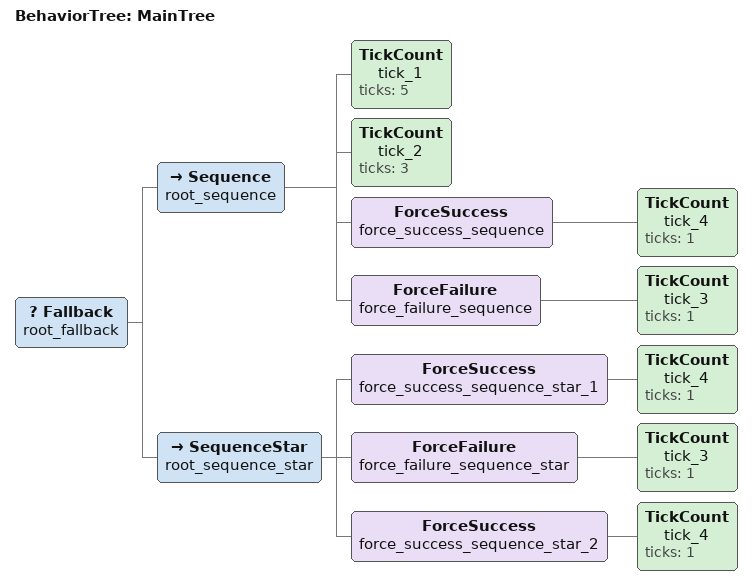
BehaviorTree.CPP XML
<root main_tree_to_execute="MainTree">
  <BehaviorTree ID="MainTree">
    <Fallback name="root_fallback">
      <Sequence name="root_sequence">
        <TickCount name="tick_1" ticks="5"/>
        <TickCount name="tick_2" ticks="3"/>
        <ForceSuccess name="force_success_sequence">
          <TickCount name="tick_4" ticks="1"/>
        </ForceSuccess>
        <ForceFailure name="force_failure_sequence">
          <TickCount name="tick_3" ticks="1"/>
        </ForceFailure>
      </Sequence>
      <SequenceStar name="root_sequence_star">
        <ForceSuccess name="force_success_sequence_star_1">
          <TickCount name="tick_4" ticks="1"/>
        </ForceSuccess>
        <ForceFailure name="force_failure_sequence_star">
          <TickCount name="tick_3" ticks="1"/>
        </ForceFailure>
        <ForceSuccess name="force_success_sequence_star_2">
          <TickCount name="tick_4" ticks="1"/>
        </ForceSuccess>
      </SequenceStar>
    </Fallback>
  </BehaviorTree>
</root>
